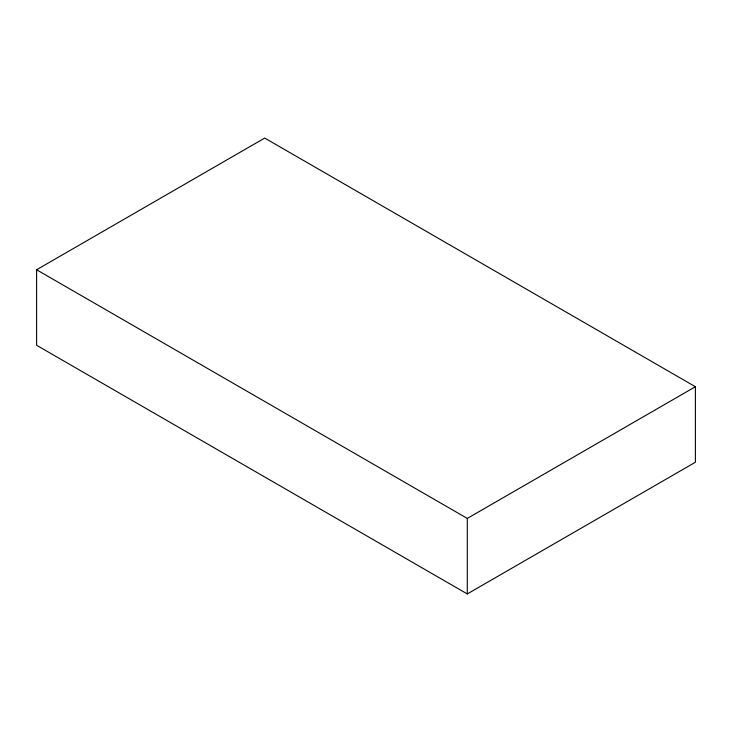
<?xml version="1.0" encoding="UTF-8"?>
<svg xmlns="http://www.w3.org/2000/svg" width="732" height="732" viewBox="0 0 732 732"><rect width="100%" height="100%" fill="white"/><g stroke="black" fill="none" stroke-linecap="round" stroke-linejoin="round"><path stroke-width="1.1" d="M36.6 269.76L264.71 138.064L695.4 386.725L695.4 462.24L467.291 593.936L36.6 345.275L36.6 269.76L467.291 518.421L695.4 386.725M467.291 518.421L467.291 593.936"/></g></svg>
